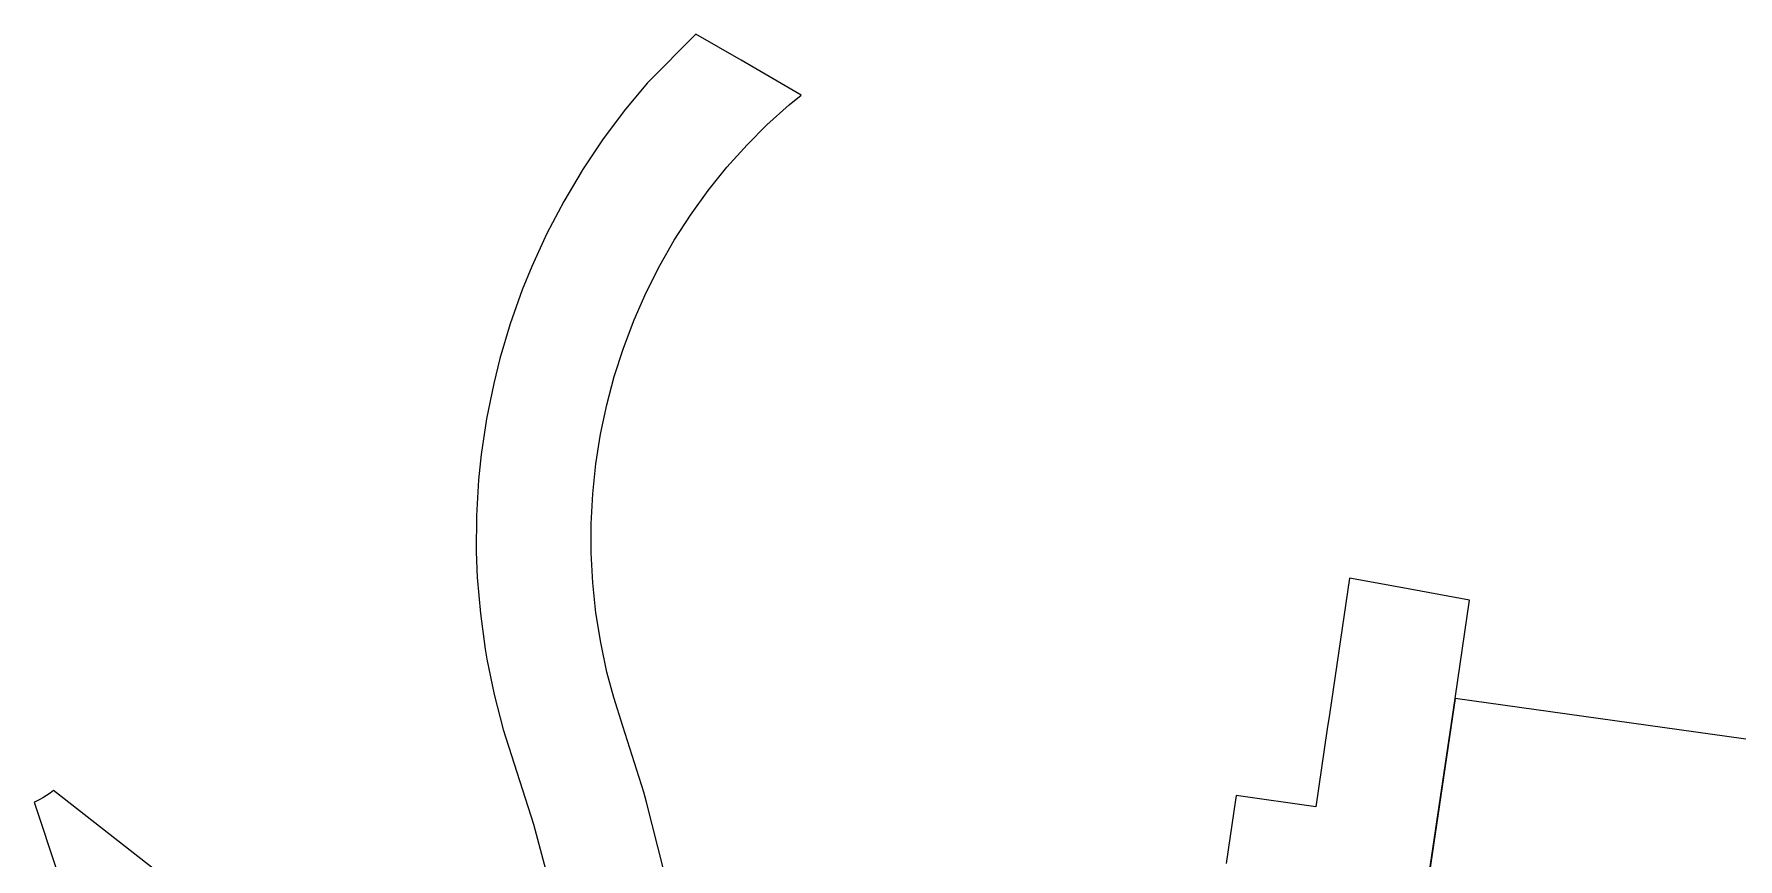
# Model space of a CAD drawing. Header units: metres. Extents: x 282960 to 285195, y 6134329 to 6136665.
# Drawn here: x 283597.9 to 283894.5, y 6136159.5 to 6136303.1 of the extents above; entities that cross this region are included whole.
import ezdxf

# ---------------------------------------------------------------- set-up
doc = ezdxf.new("R2010")
doc.units = ezdxf.units.M
doc.layers.add('Cadastre Land Parcels_SP_EXT', color=9, linetype='Continuous', lineweight=5)
doc.layers.add('Cadastre Roads_SP_EXT', color=9, linetype='Continuous', lineweight=5)

msp = doc.modelspace()

# ---------------------------------------------------------------- linework, layer by layer
at = {"layer": 'Cadastre Land Parcels_SP_EXT', "linetype": 'Continuous'}
for points in [[(284026.51, 6136162.04), (283845.26, 6136187.44), (283838.01, 6136138.33), (283842.54, 6136134.78), (283842.03, 6136131.32), (284018.36, 6136107.18), (284026.51, 6136162.04)], [(283651.17, 6136132.35), (283601.32, 6136171.41), (283600.72, 6136170.95), (283600.1, 6136170.52), (283599.45, 6136170.12), (283598.78, 6136169.76), (283598.1, 6136169.43), (283597.91, 6136169.35), (283614.21, 6136120.24), (283634.01, 6136117.4), (283653.82, 6136114.57), (283651.17, 6136132.35)]]:
    msp.add_lwpolyline(points, close=True, dxfattribs=at)
at = {"layer": 'Cadastre Roads_SP_EXT', "linetype": 'Continuous'}
for p, q in [((283826.9, 6136208.39), (283823.38, 6136184.65)), ((283835.52, 6136206.8), (283826.9, 6136208.39)), ((283847.78, 6136204.54), (283835.52, 6136206.8)), ((283845.26, 6136187.44), (283847.78, 6136204.54)), ((283838.01, 6136138.33), (283845.26, 6136187.44)), ((283845.26, 6136187.44), (283845.26, 6136187.44)), ((283823.38, 6136184.65), (283823.01, 6136182.12)), ((283823.01, 6136182.12), (283821, 6136168.57)), ((283807.14, 6136170.55), (283806.74, 6136167.82)), ((283821, 6136168.57), (283807.14, 6136170.55)), ((283806.74, 6136167.82), (283805.39, 6136158.7))]:
    msp.add_line(p, q, dxfattribs=at)
msp.add_lwpolyline([(283707.49, 6136157.71), (283704.53, 6136169.38), (283704.04, 6136171.13), (283700.39, 6136182.61), (283698.8, 6136187.6), (283697.63, 6136192.03), (283696.54, 6136197.15), (283695.72, 6136202.32), (283695.17, 6136207.53), (283694.9, 6136212.76), (283694.89, 6136217.81), (283695.16, 6136223.05), (283695.69, 6136228.25), (283696.5, 6136233.43), (283697.58, 6136238.55), (283698.88, 6136243.44), (283700.48, 6136248.42), (283702.34, 6136253.32), (283704.45, 6136258.11), (283706.81, 6136262.79), (283709.31, 6136267.17), (283712.16, 6136271.57), (283715.23, 6136275.81), (283718.52, 6136279.89), (283722.02, 6136283.79), (283725.45, 6136287.24), (283729.35, 6136290.74), (283731.44, 6136292.43), (283720.97, 6136298.49), (283713.08, 6136303.06), (283704.75, 6136294.64), (283704.65, 6136294.52), (283700.63, 6136289.69), (283696.87, 6136284.66), (283693.38, 6136279.43), (283693.3, 6136279.31), (283690.1, 6136273.9), (283687.18, 6136268.33), (283684.56, 6136262.62), (283682.89, 6136258.52), (283680.78, 6136252.6), (283678.99, 6136246.57), (283677.92, 6136242.27), (283676.67, 6136236.11), (283675.75, 6136229.9), (283675.29, 6136225.49), (283674.93, 6136219.21), (283674.89, 6136212.93), (283675.06, 6136208.5), (283675.59, 6136202.24), (283676.44, 6136196.01), (283676.74, 6136194.28), (283678, 6136188.12), (283679.59, 6136182.04), (283681.49, 6136176.05), (283684.83, 6136165.57), (283687.14, 6136156.87)], dxfattribs=at)

doc.saveas('drawing.dxf')
